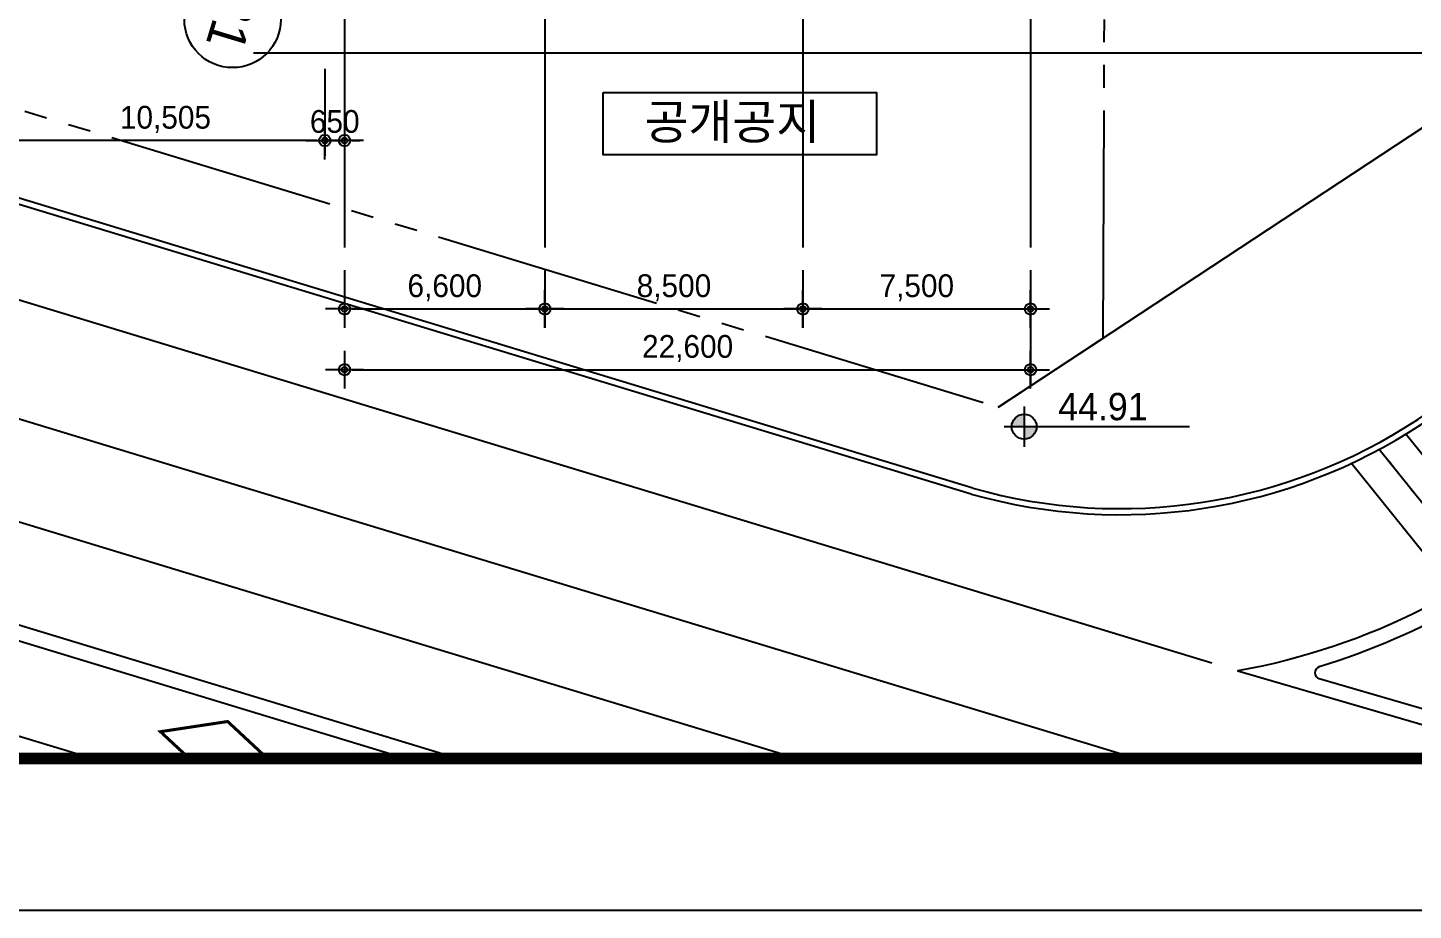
# Model space of a CAD drawing. Header units: metres. Extents: x 630750 to 860239, y 578133 to 726633.
# Drawn here: x 737464 to 783110, y 578133 to 607208 of the extents above; entities that cross this region are included whole.
import ezdxf
from ezdxf.enums import TextEntityAlignment as Align

# ---------------------------------------------------------------- set-up
doc = ezdxf.new("R2010")
doc.units = ezdxf.units.M
doc.header["$LTSCALE"] = 300
for name, pattern in [('ACAD_ISO03W100', [30, 12, -18]), ('DASHED4', [4.5, 3, -1.5]), ('SITE$0$ACAD$0$DASHED', [19.05, 12.7, -6.35]), ('SITE$0$PROPERTY', [37.5, 25, -2.5, 2.5, -2.5, 2.5, -2.5])]:
    doc.linetypes.add(name, pattern=pattern)
doc.layers.get('Defpoints').update_dxf_attribs({"color": 8})
for name, color, linetype in [('001dmp-FORM', 7, 'Continuous'), ('_보도', 7, 'Continuous'), ('A-CEN-1', 1, 'Continuous'), ('A-DIM', 7, 'Continuous'), ('A-ETC-1', 7, 'Continuous'), ('A-ETC-ROAD', 71, 'Continuous'), ('A-ETC-ROAD-STRP', 251, 'Continuous'), ('A-FIN-5', 8, 'Continuous'), ('A-GRID-DIMS', 14, 'Continuous'), ('A-HAT', 8, 'Continuous'), ('A-TXT-M', 3, 'Continuous'), ('cc88(험프형)', 4, 'Continuous'), ('DIM', 7, 'Continuous'), ('P(내부)자전거횡단', 170, 'Continuous'), ('P(내부)횡단보도', 7, 'Continuous'), ('SITE$0$C-PROP', 72, 'SITE$0$ACAD$0$DASHED'), ('노면', 7, 'Continuous')]:
    doc.layers.add(name, color=color, linetype=linetype)
doc.styles.add('TEXT(돋음)', font='')
doc.styles.add('돋움', font='')
doc.styles.get('TEXT(돋음)').set_extended_font_data('Dotum')
doc.styles.get('돋움').set_extended_font_data('Dotum')
doc.dimstyles.new('DIM250', dxfattribs={"dimscale": 250, "dimtxt": 3, "dimasz": 1, "dimexe": 2, "dimexo": 3, "dimgap": 1, "dimtad": 1, "dimdec": 0, "dimzin": 0, "dimdsep": 46, "dimlunit": 6, "dimtxsty": 'TEXT(돋음)', "dimblk": 'Z_DOT', "dimcen": 2.5, "dimdle": 2, "dimclrd": 256, "dimclre": 256, "dimclrt": 3, "dimadec": 0, "dimazin": 0, "dimtfac": 1, "dimtdec": 0, "dimtix": 1, "dimtmove": 2, "dimatfit": 3, "dimldrblk": 'Z_DOT', "dimfxl": 1, "dimtolj": 1, "dimtzin": 0, "dimarcsym": 0})

# ---------------------------------------------------------------- blocks, each defined once
blk = doc.blocks.new('SYM_1111')
at = {"layer": 'A-ETC-1'}
h = blk.add_hatch(color=256, dxfattribs=at)
h.paths.add_polyline_path([(-797294.3125, 1544796.3125), (-796884.4375, 1544796.3125), (-796884.4375, 1545206.1875, 0.4142135624)])
h.paths.add_polyline_path([(-796474.5625, 1544796.3125), (-796884.4375, 1544796.3125), (-796884.4375, 1544386.4375, 0.4142135624)])
for p, q in [((-796884.4375, 1545456.1875), (-796884.4375, 1544136.4375)), ((-797544.3125, 1544796.3125), (-791440.5, 1544796.3125))]:
    blk.add_line(p, q, dxfattribs=at)
blk.add_circle((-796884.4375, 1544796.3125), 409.875, dxfattribs=at)
blk = doc.blocks.new('B1L')
at = {"layer": '_보도', "color": 7, "ltscale": 10}
blk.add_line((2986195, 642272), (2949458, 653439), dxfattribs=at)
blk.add_arc((2991106, 659589), 17999, 254.1694, 352.6622, dxfattribs=at)
at = {"layer": 'A-ETC-ROAD', "color": 7, "ltscale": 10}
blk.add_line((2986195, 642272), (2949458, 653439), dxfattribs=at)
at = {"layer": 'A-ETC-ROAD', "color": 7, "ltscale": 10, "flags": 128}
blk.add_lwpolyline([(3007497, 680191, -0.008653), (3004865, 656836), (2987093, 645135)], format="xyb", dxfattribs=at)
at = {"layer": 'A-ETC-ROAD', "color": 7, "ltscale": 10}
blk.add_lwpolyline([(3016095, 658149, -0.171661), (3006373, 642179, -0.144685), (2994981, 636443), (3004897, 633559)], format="xyb", dxfattribs=at)
at = {"layer": 'A-ETC-ROAD-STRP', "linetype": 'DASHED4', "ltscale": 1000}
blk.add_line((2949241, 650370), (2994121, 636709), dxfattribs=at)
at = {"layer": 'A-ETC-ROAD-STRP', "linetype": 'DASHED4', "ltscale": 1000, "flags": 128}
for points in [[(2875526, 668858), (2991651, 633559)], [(2874960, 665633), (2980476, 633559)], [(2895833, 652233), (2957268, 633559)]]:
    blk.add_lwpolyline(points, dxfattribs=at)
at = {"layer": 'A-ETC-ROAD-STRP', "color": 8}
for points in [[(2896850, 655582), (2969302, 633559)], [(2896850, 655582), (2969302, 633559)], [(2896705, 655104), (2967583, 633559)], [(2896705, 655104), (2967583, 633559)]]:
    blk.add_lwpolyline(points, dxfattribs=at)
at = {"layer": 'A-HAT'}
blk.add_line((2986254, 642463), (2949516, 653631), dxfattribs=at)
blk.add_arc((2991106, 659589), 17799, 254.1694, 352.6622, dxfattribs=at)
at = {"layer": 'cc88(험프형)', "color": 8}
for p, q in [((3002993, 639563), (2999640, 643741)), ((3002128, 639043), (2998726, 643282))]:
    blk.add_line(p, q, dxfattribs=at)
blk.add_lwpolyline([(3014212, 633559, 0.002668), (3015347, 653273, 0.848083), (3015154, 653315, -0.127172), (3006703, 641802, -0.115024), (2997660, 636577, 0.745936), (2997662, 636193), (3006719, 633559)], format="xyb", dxfattribs=at)
at = {"layer": 'P(내부)자전거횡단', "color": 7, "linetype": 'ACAD_ISO03W100', "ltscale": 0.1}
blk.add_line((3002993, 639563), (2999640, 643741), dxfattribs=at)
at = {"layer": 'P(내부)횡단보도', "color": 8}
blk.add_line((3003830, 640118), (3000517, 644246), dxfattribs=at)
blk.add_line((3003830, 640118), (3000517, 644246), dxfattribs=at)
at = {"layer": 'P(내부)횡단보도', "color": 7}
blk.add_line((3002128, 639043), (2998726, 643282), dxfattribs=at)
at = {"layer": '노면', "const_width": 100}
blk.add_lwpolyline([(2960439, 633559), (2959488, 634443), (2961703, 634778), (2963014, 633559)], dxfattribs=at)
at = {"layer": 'A-FIN-5'}
blk.add_blockref('SYM_1111', (3784827, -900305), dxfattribs=at)
at = {"layer": 'A-TXT-M', "style": '돋움'}
blk.add_text('44.91', height=900, rotation=0, dxfattribs=at).set_placement((2989063, 644703))
blk = doc.blocks.new('Z_DOT')
at = {"layer": 'DIM', "color": 7}
for p, q in [((0, -2.5), (0, 2.5)), ((-2.5, 0), (2.5, 0))]:
    blk.add_line(p, q, dxfattribs=at)
for radius in [0.75, 0.375]:
    blk.add_circle((0, 0), radius, dxfattribs=at)
blk = doc.blocks.new('*D283')
at = {"layer": 'A-DIM', "lineweight": -2, "transparency": 16777216}
for p, q in [((747254, 605853), (747254, 602990)), ((747904, 605853), (747904, 602990)), ((747004, 603490), (746754, 603490)), ((747254, 603490), (747904, 603490)), ((748154, 603490), (748404, 603490))]:
    blk.add_line(p, q, dxfattribs=at)
at = {"layer": 'Defpoints', "color": 0, "transparency": 16777216}
for p in [(747254, 606603), (747904, 606603), (747904, 603490)]:
    blk.add_point(p, dxfattribs=at)
at = {"layer": 'A-DIM', "lineweight": -2, "transparency": 16777216, "xscale": 250, "yscale": 250, "zscale": 250}
blk.add_blockref('Z_DOT', (747254, 603490), dxfattribs=at)
at = {"layer": 'A-DIM', "lineweight": -2, "transparency": 16777216, "xscale": 250, "yscale": 250, "zscale": 250, "rotation": 180}
blk.add_blockref('Z_DOT', (747904, 603490), dxfattribs=at)
at = {"layer": 'A-DIM', "color": 3, "transparency": 16777216, "insert": (747579, 604115), "char_height": 750, "attachment_point": 5, "style": 'TEXT(돋음)'}
blk.add_mtext('\\A1;650', dxfattribs=at)
blk = doc.blocks.new('*D284')
at = {"layer": 'A-DIM', "lineweight": -2, "transparency": 16777216}
for p, q in [((736749, 605853), (736749, 602990)), ((747254, 605853), (747254, 602990)), ((747004, 603490), (736999, 603490))]:
    blk.add_line(p, q, dxfattribs=at)
at = {"layer": 'Defpoints', "color": 0, "transparency": 16777216}
for p in [(736749, 606603), (747254, 606603), (736749, 603490)]:
    blk.add_point(p, dxfattribs=at)
at = {"layer": 'A-DIM', "lineweight": -2, "transparency": 16777216, "xscale": 250, "yscale": 250, "zscale": 250, "rotation": 180}
blk.add_blockref('Z_DOT', (736749, 603490), dxfattribs=at)
at = {"layer": 'A-DIM', "lineweight": -2, "transparency": 16777216, "xscale": 250, "yscale": 250, "zscale": 250}
blk.add_blockref('Z_DOT', (747254, 603490), dxfattribs=at)
at = {"layer": 'A-DIM', "color": 3, "transparency": 16777216, "insert": (742002, 604188), "char_height": 750, "attachment_point": 5, "style": 'TEXT(돋음)'}
blk.add_mtext('\\A1;10,505', dxfattribs=at)
blk = doc.blocks.new('*D310')
at = {"layer": 'A-DIM', "lineweight": -2, "transparency": 16777216}
for p, q in [((747904, 599220), (747904, 597442)), ((754504, 599220), (754504, 597442)), ((748154, 597942), (754254, 597942))]:
    blk.add_line(p, q, dxfattribs=at)
at = {"layer": 'Defpoints', "color": 0, "transparency": 16777216}
for p in [(747904, 599970), (754504, 599970), (754504, 597942)]:
    blk.add_point(p, dxfattribs=at)
at = {"layer": 'A-DIM', "lineweight": -2, "transparency": 16777216, "xscale": 250, "yscale": 250, "zscale": 250, "rotation": 180}
blk.add_blockref('Z_DOT', (747904, 597942), dxfattribs=at)
at = {"layer": 'A-DIM', "lineweight": -2, "transparency": 16777216, "xscale": 250, "yscale": 250, "zscale": 250}
blk.add_blockref('Z_DOT', (754504, 597942), dxfattribs=at)
at = {"layer": 'A-DIM', "color": 3, "transparency": 16777216, "insert": (751204, 598639), "char_height": 750, "attachment_point": 5, "style": 'TEXT(돋음)'}
blk.add_mtext('\\A1;6,600', dxfattribs=at)
blk = doc.blocks.new('*D311')
at = {"layer": 'A-DIM', "lineweight": -2, "transparency": 16777216}
for p, q in [((770504, 599220), (770504, 595442)), ((747904, 595889), (747904, 595442)), ((748154, 595942), (770254, 595942))]:
    blk.add_line(p, q, dxfattribs=at)
at = {"layer": 'Defpoints', "color": 0, "transparency": 16777216}
for p in [(770504, 599970), (747904, 596639), (770504, 595942)]:
    blk.add_point(p, dxfattribs=at)
at = {"layer": 'A-DIM', "lineweight": -2, "transparency": 16777216, "xscale": 250, "yscale": 250, "zscale": 250, "rotation": 180}
blk.add_blockref('Z_DOT', (747904, 595942), dxfattribs=at)
at = {"layer": 'A-DIM', "lineweight": -2, "transparency": 16777216, "xscale": 250, "yscale": 250, "zscale": 250}
blk.add_blockref('Z_DOT', (770504, 595942), dxfattribs=at)
at = {"layer": 'A-DIM', "color": 3, "transparency": 16777216, "insert": (759204, 596639), "char_height": 750, "attachment_point": 5, "style": 'TEXT(돋음)'}
blk.add_mtext('\\A1;22,600', dxfattribs=at)
blk = doc.blocks.new('*D312')
at = {"layer": 'A-DIM', "lineweight": -2, "transparency": 16777216}
for p, q in [((754504, 599220), (754504, 597442)), ((763004, 599220), (763004, 597442)), ((754754, 597942), (762754, 597942))]:
    blk.add_line(p, q, dxfattribs=at)
at = {"layer": 'Defpoints', "color": 0, "transparency": 16777216}
for p in [(754504, 599970), (763004, 599970), (763004, 597942)]:
    blk.add_point(p, dxfattribs=at)
at = {"layer": 'A-DIM', "lineweight": -2, "transparency": 16777216, "xscale": 250, "yscale": 250, "zscale": 250, "rotation": 180}
blk.add_blockref('Z_DOT', (754504, 597942), dxfattribs=at)
at = {"layer": 'A-DIM', "lineweight": -2, "transparency": 16777216, "xscale": 250, "yscale": 250, "zscale": 250}
blk.add_blockref('Z_DOT', (763004, 597942), dxfattribs=at)
at = {"layer": 'A-DIM', "color": 3, "transparency": 16777216, "insert": (758754, 598639), "char_height": 750, "attachment_point": 5, "style": 'TEXT(돋음)'}
blk.add_mtext('\\A1;8,500', dxfattribs=at)
blk = doc.blocks.new('*D313')
at = {"layer": 'A-DIM', "lineweight": -2, "transparency": 16777216}
for p, q in [((763004, 599220), (763004, 597442)), ((770504, 599220), (770504, 597442)), ((763254, 597942), (770254, 597942))]:
    blk.add_line(p, q, dxfattribs=at)
at = {"layer": 'Defpoints', "color": 0, "transparency": 16777216}
for p in [(763004, 599970), (770504, 599970), (770504, 597942)]:
    blk.add_point(p, dxfattribs=at)
at = {"layer": 'A-DIM', "lineweight": -2, "transparency": 16777216, "xscale": 250, "yscale": 250, "zscale": 250, "rotation": 180}
blk.add_blockref('Z_DOT', (763004, 597942), dxfattribs=at)
at = {"layer": 'A-DIM', "lineweight": -2, "transparency": 16777216, "xscale": 250, "yscale": 250, "zscale": 250}
blk.add_blockref('Z_DOT', (770504, 597942), dxfattribs=at)
at = {"layer": 'A-DIM', "color": 3, "transparency": 16777216, "insert": (766754, 598639), "char_height": 750, "attachment_point": 5, "style": 'TEXT(돋음)'}
blk.add_mtext('\\A1;7,500', dxfattribs=at)
blk = doc.blocks.new('*U35')
blk.add_line((0, 5), (0, 0))
blk.add_circle((0, 11.35), 6.35)
at = {"color": 3, "style": '돋움'}
blk.add_attdef('NO', text='', height=5, dxfattribs=at).set_placement((0, 11.35), align=Align.MIDDLE_CENTER)
blk = doc.blocks.new('*D221')
at = {"layer": 'A-DIM', "lineweight": -2, "transparency": 16777216}
for p, q in [((747254, 605853), (747254, 602990)), ((747904, 605853), (747904, 602990)), ((747004, 603490), (746754, 603490)), ((747254, 603490), (747904, 603490)), ((748154, 603490), (748404, 603490))]:
    blk.add_line(p, q, dxfattribs=at)
at = {"layer": 'Defpoints', "color": 0, "transparency": 16777216}
for p in [(747254, 606603), (747904, 606603), (747904, 603490)]:
    blk.add_point(p, dxfattribs=at)
at = {"layer": 'A-DIM', "lineweight": -2, "transparency": 16777216, "xscale": 250, "yscale": 250, "zscale": 250}
blk.add_blockref('Z_DOT', (747254, 603490), dxfattribs=at)
at = {"layer": 'A-DIM', "lineweight": -2, "transparency": 16777216, "xscale": 250, "yscale": 250, "zscale": 250, "rotation": 180}
blk.add_blockref('Z_DOT', (747904, 603490), dxfattribs=at)
at = {"layer": 'A-DIM', "color": 3, "transparency": 16777216, "insert": (747579, 604115), "char_height": 750, "attachment_point": 5, "style": 'TEXT(돋음)'}
blk.add_mtext('\\A1;650', dxfattribs=at)
blk = doc.blocks.new('*D222')
at = {"layer": 'A-DIM', "lineweight": -2, "transparency": 16777216}
for p, q in [((736749, 605853), (736749, 602990)), ((747254, 605853), (747254, 602990)), ((747004, 603490), (736999, 603490))]:
    blk.add_line(p, q, dxfattribs=at)
at = {"layer": 'Defpoints', "color": 0, "transparency": 16777216}
for p in [(736749, 606603), (747254, 606603), (736749, 603490)]:
    blk.add_point(p, dxfattribs=at)
at = {"layer": 'A-DIM', "lineweight": -2, "transparency": 16777216, "xscale": 250, "yscale": 250, "zscale": 250, "rotation": 180}
blk.add_blockref('Z_DOT', (736749, 603490), dxfattribs=at)
at = {"layer": 'A-DIM', "lineweight": -2, "transparency": 16777216, "xscale": 250, "yscale": 250, "zscale": 250}
blk.add_blockref('Z_DOT', (747254, 603490), dxfattribs=at)
at = {"layer": 'A-DIM', "color": 3, "transparency": 16777216, "insert": (742002, 604188), "char_height": 750, "attachment_point": 5, "style": 'TEXT(돋음)'}
blk.add_mtext('\\A1;10,505', dxfattribs=at)
blk = doc.blocks.new('*D248')
at = {"layer": 'A-DIM', "lineweight": -2, "transparency": 16777216}
for p, q in [((747904, 599220), (747904, 597442)), ((754504, 599220), (754504, 597442)), ((748154, 597942), (754254, 597942))]:
    blk.add_line(p, q, dxfattribs=at)
at = {"layer": 'Defpoints', "color": 0, "transparency": 16777216}
for p in [(747904, 599970), (754504, 599970), (754504, 597942)]:
    blk.add_point(p, dxfattribs=at)
at = {"layer": 'A-DIM', "lineweight": -2, "transparency": 16777216, "xscale": 250, "yscale": 250, "zscale": 250, "rotation": 180}
blk.add_blockref('Z_DOT', (747904, 597942), dxfattribs=at)
at = {"layer": 'A-DIM', "lineweight": -2, "transparency": 16777216, "xscale": 250, "yscale": 250, "zscale": 250}
blk.add_blockref('Z_DOT', (754504, 597942), dxfattribs=at)
at = {"layer": 'A-DIM', "color": 3, "transparency": 16777216, "insert": (751204, 598639), "char_height": 750, "attachment_point": 5, "style": 'TEXT(돋음)'}
blk.add_mtext('\\A1;6,600', dxfattribs=at)
blk = doc.blocks.new('*D249')
at = {"layer": 'A-DIM', "lineweight": -2, "transparency": 16777216}
for p, q in [((770504, 599220), (770504, 595442)), ((747904, 595889), (747904, 595442)), ((748154, 595942), (770254, 595942))]:
    blk.add_line(p, q, dxfattribs=at)
at = {"layer": 'Defpoints', "color": 0, "transparency": 16777216}
for p in [(770504, 599970), (747904, 596639), (770504, 595942)]:
    blk.add_point(p, dxfattribs=at)
at = {"layer": 'A-DIM', "lineweight": -2, "transparency": 16777216, "xscale": 250, "yscale": 250, "zscale": 250, "rotation": 180}
blk.add_blockref('Z_DOT', (747904, 595942), dxfattribs=at)
at = {"layer": 'A-DIM', "lineweight": -2, "transparency": 16777216, "xscale": 250, "yscale": 250, "zscale": 250}
blk.add_blockref('Z_DOT', (770504, 595942), dxfattribs=at)
at = {"layer": 'A-DIM', "color": 3, "transparency": 16777216, "insert": (759204, 596639), "char_height": 750, "attachment_point": 5, "style": 'TEXT(돋음)'}
blk.add_mtext('\\A1;22,600', dxfattribs=at)
blk = doc.blocks.new('*D250')
at = {"layer": 'A-DIM', "lineweight": -2, "transparency": 16777216}
for p, q in [((754504, 599220), (754504, 597442)), ((763004, 599220), (763004, 597442)), ((754754, 597942), (762754, 597942))]:
    blk.add_line(p, q, dxfattribs=at)
at = {"layer": 'Defpoints', "color": 0, "transparency": 16777216}
for p in [(754504, 599970), (763004, 599970), (763004, 597942)]:
    blk.add_point(p, dxfattribs=at)
at = {"layer": 'A-DIM', "lineweight": -2, "transparency": 16777216, "xscale": 250, "yscale": 250, "zscale": 250, "rotation": 180}
blk.add_blockref('Z_DOT', (754504, 597942), dxfattribs=at)
at = {"layer": 'A-DIM', "lineweight": -2, "transparency": 16777216, "xscale": 250, "yscale": 250, "zscale": 250}
blk.add_blockref('Z_DOT', (763004, 597942), dxfattribs=at)
at = {"layer": 'A-DIM', "color": 3, "transparency": 16777216, "insert": (758754, 598639), "char_height": 750, "attachment_point": 5, "style": 'TEXT(돋음)'}
blk.add_mtext('\\A1;8,500', dxfattribs=at)
blk = doc.blocks.new('*D251')
at = {"layer": 'A-DIM', "lineweight": -2, "transparency": 16777216}
for p, q in [((763004, 599220), (763004, 597442)), ((770504, 599220), (770504, 597442)), ((763254, 597942), (770254, 597942))]:
    blk.add_line(p, q, dxfattribs=at)
at = {"layer": 'Defpoints', "color": 0, "transparency": 16777216}
for p in [(763004, 599970), (770504, 599970), (770504, 597942)]:
    blk.add_point(p, dxfattribs=at)
at = {"layer": 'A-DIM', "lineweight": -2, "transparency": 16777216, "xscale": 250, "yscale": 250, "zscale": 250, "rotation": 180}
blk.add_blockref('Z_DOT', (763004, 597942), dxfattribs=at)
at = {"layer": 'A-DIM', "lineweight": -2, "transparency": 16777216, "xscale": 250, "yscale": 250, "zscale": 250}
blk.add_blockref('Z_DOT', (770504, 597942), dxfattribs=at)
at = {"layer": 'A-DIM', "color": 3, "transparency": 16777216, "insert": (766754, 598639), "char_height": 750, "attachment_point": 5, "style": 'TEXT(돋음)'}
blk.add_mtext('\\A1;7,500', dxfattribs=at)
blk = doc.blocks.new('xref-sheet(건축)')
at = {"layer": '001dmp-FORM', "color": 30}
blk.add_lwpolyline([(8410, 5940), (0, 5940), (0, 0), (8410, 0)], close=True, dxfattribs=at)
at = {"layer": '001dmp-FORM', "const_width": 15}
blk.add_lwpolyline([(300, 200), (300, 5740), (8210, 5740), (8210, 200)], close=True, dxfattribs=at)

msp = doc.modelspace()

# ---------------------------------------------------------------- linework, layer by layer
at = {"layer": 'A-CEN-1', "linetype": 'Continuous'}
for p, q in [((747904.4, 706258.8), (747904.4, 599969.6)), ((754504.4, 706258.8), (754504.4, 599969.6)), ((763004.4, 706258.8), (763004.4, 599969.6)), ((770504.4, 706258.8), (770504.4, 599969.6)), ((796986.4, 606370.4), (744904.4, 606370.4))]:
    msp.add_line(p, q, dxfattribs=at)
at = {"layer": 'A-TXT-M', "color": 7}
msp.add_lwpolyline([(756424.8, 605069.6), (765427.8, 605069.6), (765427.8, 603015.6), (756424.8, 603015.6)], close=True, dxfattribs=at)
at = {"layer": 'SITE$0$C-PROP', "color": 9, "linetype": 'SITE$0$PROPERTY'}
msp.add_lwpolyline([(666532.6, 622854), (717060.7, 607496.7), (729474.5, 606861.3), (769437.9, 594708.6), (772890.9, 596982.3), (772973.5, 616462.5), (775808, 644020.5), (775982.9, 646488.5), (775900.4, 666689.3)], dxfattribs=at)

# ---------------------------------------------------------------- block references
at = {"xscale": 24.99999135412509, "yscale": 24.99999133084202, "zscale": 24.99999133122849}
msp.add_blockref('xref-sheet(건축)', (630750, 578132.8), dxfattribs=at)
msp.add_blockref('B1L', (-2217651.2, -50425.9))
at = {"layer": 'A-GRID-DIMS', "xscale": 250.0000000000832, "yscale": 250.0000000000832, "zscale": 250.0000000000832, "rotation": 253.1091806230439}
msp.add_blockref('*U35', (741499.1, 608303.7), dxfattribs=at).add_auto_attribs({'NO': 'B1'})
msp.add_blockref('*U35', (741499.1, 608303.7), dxfattribs=at).add_auto_attribs({'NO': 'B1'})

# ---------------------------------------------------------------- texts
at = {"layer": 'A-TXT-M', "style": '돋움'}
msp.add_text('공개공지', height=1152, rotation=0, dxfattribs=at).set_placement((757785.5, 603535.7))

# ---------------------------------------------------------------- dimensions: what is measured, and where the dimension line sits
at = {"layer": 'A-DIM'}
for base, p1, p2, picture, middle in [((736749.3, 603489.9), (747254.4, 606603), (736749.3, 606603), '*D284', (742001.8, 604187.6)), ((736749.3, 603489.9), (747254.4, 606603), (736749.3, 606603), '*D222', (742001.8, 604187.6)), ((747904.4, 603489.9), (747254.4, 606603), (747904.4, 606603), '*D283', (747579.4, 604115.4)), ((747904.4, 603489.9), (747254.4, 606603), (747904.4, 606603), '*D221', (747579.4, 604115.4)), ((754504.4, 597941.7), (747904.4, 599969.6), (754504.4, 599969.6), '*D310', (751204.4, 598639.5)), ((770504.4, 595941.7), (747904.4, 596638.7), (770504.4, 599969.6), '*D311', (759204.4, 596639.5)), ((754504.4, 597941.7), (747904.4, 599969.6), (754504.4, 599969.6), '*D248', (751204.4, 598639.5)), ((770504.4, 595941.7), (747904.4, 596638.7), (770504.4, 599969.6), '*D249', (759204.4, 596639.5)), ((763004.4, 597941.7), (754504.4, 599969.6), (763004.4, 599969.6), '*D312', (758754.4, 598639.5)), ((763004.4, 597941.7), (754504.4, 599969.6), (763004.4, 599969.6), '*D250', (758754.4, 598639.5)), ((770504.4, 597941.7), (763004.4, 599969.6), (770504.4, 599969.6), '*D313', (766754.4, 598639.5)), ((770504.4, 597941.7), (763004.4, 599969.6), (770504.4, 599969.6), '*D251', (766754.4, 598639.5))]:
    dim = msp.add_linear_dim(base=base, p1=p1, p2=p2, dimstyle='DIM250', dxfattribs=at)
    dim.commit()
    dim.dimension.update_dxf_attribs({"geometry": picture, "text_midpoint": middle})

doc.saveas('drawing.dxf')
